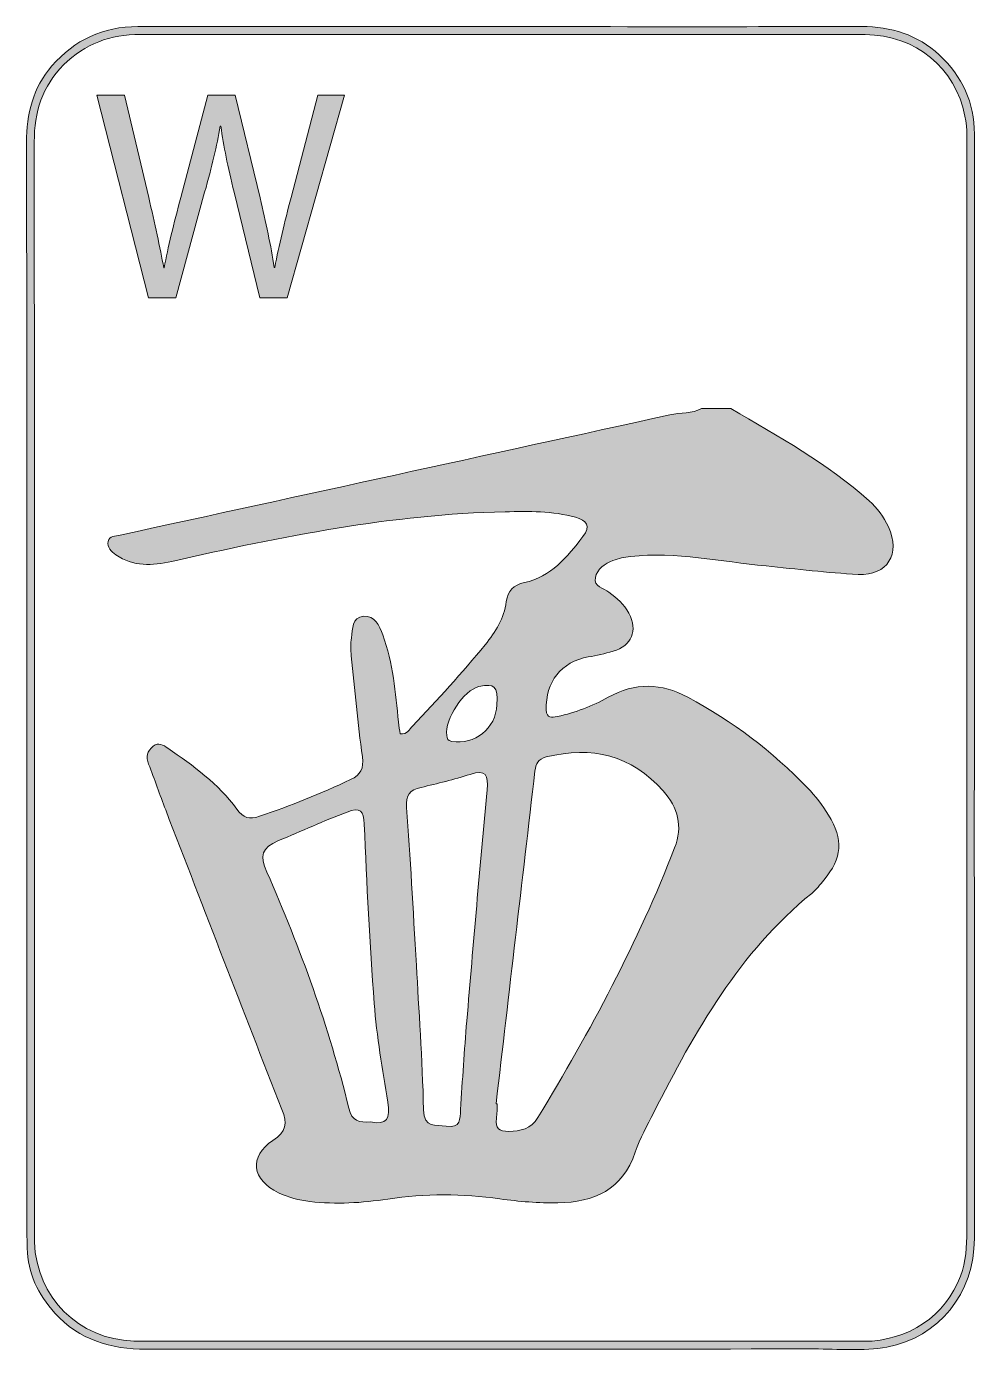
# Model space of a CAD drawing. Extents: x 2693 to 3001, y -2016 to -1585.
import ezdxf

# ---------------------------------------------------------------- set-up
doc = ezdxf.new("R2010")
doc.units = 0
doc.header["$MEASUREMENT"] = 0
doc.layers.add('Layer 1', color=7, linetype='Continuous', lineweight=0)

msp = doc.modelspace()

# ---------------------------------------------------------------- hatches: boundary and pattern name
at = {"layer": 'Layer 1', "true_color": 0x000000, "transparency": 33554687}
h = msp.add_hatch(color=18, dxfattribs=at)
h.dxf.hatch_style = 2
edge = h.paths.add_edge_path()
edge.add_spline(control_points=[(2998.86, -1799.93), (2998.86, -1799.93), (2998.81, -1799.93), (2998.81, -1799.93), (2998.81, -1858.88), (2998.81, -1917.83), (2998.82, -1976.79), (2998.82, -1981.76), (2998.53, -1986.67), (2996.78, -1991.4), (2992.01, -2004.26), (2979.68, -2012.64), (2965.35, -2012.64), (2888.67, -2012.64), (2811.99, -2012.62), (2735.31, -2012.61), (2732.77, -2012.61), (2730.24, -2012.67), (2727.71, -2012.58), (2709.66, -2011.94), (2696.09, -1998.41), (2695.37, -1980.38), (2695.33, -1979.47), (2695.35, -1978.55), (2695.35, -1977.62), (2695.35, -1859.14), (2695.37, -1740.67), (2695.31, -1622.19), (2695.31, -1612.53), (2697.91, -1604.05), (2704.86, -1597.12), (2711.77, -1590.24), (2720.11, -1587.18), (2729.81, -1587.19), (2786.34, -1587.25), (2842.88, -1587.22), (2899.41, -1587.22), (2921.52, -1587.22), (2943.63, -1587.13), (2965.73, -1587.25), (2982.15, -1587.34), (2995.15, -1598.08), (2998.23, -1613.79), (2999.06, -1618), (2998.85, -1622.27), (2998.86, -1626.53), (2998.86, -1684.33), (2998.86, -1742.13), (2998.86, -1799.93)], knot_values=[0, 0, 0, 0, 1, 1, 1, 2, 2, 2, 3, 3, 3, 4, 4, 4, 5, 5, 5, 6, 6, 6, 7, 7, 7, 8, 8, 8, 9, 9, 9, 10, 10, 10, 11, 11, 11, 12, 12, 12, 13, 13, 13, 14, 14, 14, 15, 15, 15, 16, 16, 16, 16], degree=3, periodic=0)
edge = h.paths.add_edge_path()
edge.add_spline(control_points=[(3001.27, -1851.39), (3001.27, -1774.13), (3001.3, -1696.86), (3001.28, -1619.61), (3001.28, -1609.37), (2997.36, -1600.83), (2989.87, -1593.88), (2982.74, -1587.27), (2974.17, -1584.61), (2964.59, -1584.63), (2944.68, -1584.67), (2924.76, -1584.67), (2904.84, -1584.67), (2846.23, -1584.66), (2787.62, -1584.65), (2729.01, -1584.64), (2717.75, -1584.64), (2708.45, -1588.94), (2701.08, -1597.44), (2694.85, -1604.6), (2692.78, -1613.05), (2692.8, -1622.37), (2692.88, -1681.44), (2692.84, -1740.51), (2692.84, -1799.57), (2692.84, -1848.86), (2692.83, -1898.14), (2692.85, -1947.42), (2692.85, -1959.04), (2692.78, -1970.67), (2693.02, -1982.29), (2693.19, -1990.44), (2696.52, -1997.43), (2701.99, -2003.43), (2710, -2012.22), (2720.12, -2015.25), (2731.78, -2015.23), (2804.2, -2015.11), (2876.63, -2015.2), (2949.05, -2015.13), (2956.98, -2015.12), (2964.98, -2015.96), (2972.84, -2014.5), (2989.76, -2011.35), (3001.27, -1997.01), (3001.29, -1979.2), (3001.32, -1936.6), (3001.27, -1893.99), (3001.27, -1851.39)], knot_values=[0, 0, 0, 0, 1, 1, 1, 2, 2, 2, 3, 3, 3, 4, 4, 4, 5, 5, 5, 6, 6, 6, 7, 7, 7, 8, 8, 8, 9, 9, 9, 10, 10, 10, 11, 11, 11, 12, 12, 12, 13, 13, 13, 14, 14, 14, 15, 15, 15, 16, 16, 16, 16], degree=3, periodic=0)
at = {"layer": 'Layer 1', "true_color": 0x831618, "transparency": 33554687}
h = msp.add_hatch(color=246, dxfattribs=at)
h.dxf.hatch_style = 2
edge = h.paths.add_edge_path()
edge.add_spline(control_points=[(2732.45, -1672.93), (2732.45, -1672.93), (2715.71, -1606.93), (2715.71, -1606.93), (2715.71, -1606.93), (2724.71, -1606.93), (2724.71, -1606.93), (2724.71, -1606.93), (2732.55, -1640.33), (2732.55, -1640.33), (2734.51, -1648.55), (2736.27, -1656.78), (2737.44, -1663.14), (2737.44, -1663.14), (2737.64, -1663.14), (2737.64, -1663.14), (2738.72, -1656.58), (2740.77, -1648.75), (2743.03, -1640.23), (2743.03, -1640.23), (2751.84, -1606.93), (2751.84, -1606.93), (2751.84, -1606.93), (2760.75, -1606.93), (2760.75, -1606.93), (2760.75, -1606.93), (2768.78, -1640.42), (2768.78, -1640.42), (2770.64, -1648.26), (2772.4, -1656.09), (2773.38, -1663.04), (2773.38, -1663.04), (2773.58, -1663.04), (2773.58, -1663.04), (2774.95, -1655.8), (2776.81, -1648.45), (2778.87, -1640.23), (2778.87, -1640.23), (2787.58, -1606.93), (2787.58, -1606.93), (2787.58, -1606.93), (2796.3, -1606.93), (2796.3, -1606.93), (2796.3, -1606.93), (2777.59, -1672.93), (2777.59, -1672.93), (2777.59, -1672.93), (2768.68, -1672.93), (2768.68, -1672.93), (2768.68, -1672.93), (2760.36, -1638.56), (2760.36, -1638.56), (2758.3, -1630.14), (2756.93, -1623.68), (2756.05, -1617.02), (2756.05, -1617.02), (2755.85, -1617.02), (2755.85, -1617.02), (2754.68, -1623.58), (2753.21, -1630.04), (2750.76, -1638.56), (2750.76, -1638.56), (2741.36, -1672.93), (2741.36, -1672.93), (2741.36, -1672.93), (2732.45, -1672.93), (2732.45, -1672.93)], knot_values=[0, 0, 0, 0, 1, 1, 1, 2, 2, 2, 3, 3, 3, 4, 4, 4, 5, 5, 5, 6, 6, 6, 7, 7, 7, 8, 8, 8, 9, 9, 9, 10, 10, 10, 11, 11, 11, 12, 12, 12, 13, 13, 13, 14, 14, 14, 15, 15, 15, 16, 16, 16, 17, 17, 17, 18, 18, 18, 19, 19, 19, 20, 20, 20, 21, 21, 21, 22, 22, 22, 22], degree=3, periodic=0)
at = {"layer": 'Layer 1', "true_color": 0x0e1329, "transparency": 33554687}
h = msp.add_hatch(color=168, dxfattribs=at)
h.dxf.hatch_style = 2
edge = h.paths.add_edge_path()
edge.add_spline(control_points=[(2845.9, -1805.44), (2846.16, -1799.28), (2845.28, -1798.39), (2840.05, -1799.52), (2835.07, -1800.6), (2828.89, -1810), (2829.57, -1815.43), (2829.69, -1816.43), (2829.86, -1817.11), (2831.18, -1817.34), (2838.65, -1818.61), (2845.57, -1813.09), (2845.9, -1805.44)], knot_values=[0, 0, 0, 0, 1, 1, 1, 2, 2, 2, 3, 3, 3, 4, 4, 4, 4], degree=3, periodic=0)
edge = h.paths.add_edge_path()
edge.add_spline(control_points=[(2819.69, -1890.32), (2820.43, -1904.24), (2821.62, -1920.75), (2822.02, -1937.26), (2822.17, -1943.47), (2825.98, -1942.06), (2829.42, -1942.61), (2834.17, -1943.38), (2833.85, -1940.23), (2834.05, -1937.21), (2834.67, -1927.59), (2835.26, -1917.96), (2836.08, -1908.36), (2838.2, -1883.26), (2840.36, -1858.16), (2842.69, -1833.08), (2843.12, -1828.4), (2842.42, -1826.33), (2837.15, -1828.07), (2831.93, -1829.79), (2826.55, -1831.07), (2821.19, -1832.32), (2817.58, -1833.17), (2816.16, -1834.75), (2816.48, -1838.84), (2817.74, -1855.12), (2818.56, -1871.44), (2819.69, -1890.32)], knot_values=[0, 0, 0, 0, 1, 1, 1, 2, 2, 2, 3, 3, 3, 4, 4, 4, 5, 5, 5, 6, 6, 6, 7, 7, 7, 8, 8, 8, 9, 9, 9, 9], degree=3, periodic=0)
edge = h.paths.add_edge_path()
edge.add_spline(control_points=[(2804.71, -1941.19), (2810.08, -1942.4), (2811.3, -1940), (2810.42, -1934.77), (2808.63, -1924.1), (2806.76, -1913.39), (2805.94, -1902.62), (2804.44, -1883.19), (2803.57, -1863.72), (2802.7, -1844.25), (2802.51, -1839.9), (2801.44, -1838.69), (2797.15, -1840.33), (2789.6, -1843.2), (2782.26, -1846.54), (2774.82, -1849.64), (2769.2, -1851.99), (2768.69, -1854.56), (2771.02, -1859.87), (2781.94, -1884.79), (2791.23, -1910.32), (2797.7, -1936.78), (2798.74, -1941), (2801.06, -1941.55), (2804.71, -1941.19)], knot_values=[0, 0, 0, 0, 1, 1, 1, 2, 2, 2, 3, 3, 3, 4, 4, 4, 5, 5, 5, 6, 6, 6, 7, 7, 7, 8, 8, 8, 8], degree=3, periodic=0)
edge = h.paths.add_edge_path()
edge.add_spline(control_points=[(2845.61, -1935.36), (2845.75, -1935.37), (2845.89, -1935.39), (2846.02, -1935.4), (2845.93, -1936.98), (2845.95, -1938.57), (2845.71, -1940.12), (2845.23, -1943.3), (2846.71, -1944.35), (2849.69, -1944.29), (2853.6, -1944.22), (2856.96, -1943.55), (2859.25, -1939.78), (2876.28, -1911.63), (2891.81, -1882.73), (2903.73, -1851.99), (2906.44, -1844.99), (2904.88, -1838.94), (2899.97, -1833.47), (2889.58, -1821.88), (2876.85, -1818.68), (2861.95, -1822.42), (2859.22, -1823.11), (2858.54, -1824.67), (2858.27, -1826.94), (2854.05, -1863.08), (2849.83, -1899.22), (2845.61, -1935.36)], knot_values=[0, 0, 0, 0, 1, 1, 1, 2, 2, 2, 3, 3, 3, 4, 4, 4, 5, 5, 5, 6, 6, 6, 7, 7, 7, 8, 8, 8, 9, 9, 9, 9], degree=3, periodic=0)
edge = h.paths.add_edge_path()
edge.add_spline(control_points=[(2921.99, -1708.93), (2937.5, -1718.19), (2953.46, -1726.79), (2967, -1739), (2969.68, -1741.42), (2971.8, -1744.28), (2973.29, -1747.51), (2977.36, -1756.32), (2973.04, -1763.41), (2963.47, -1762.96), (2953.45, -1762.48), (2943.46, -1761.22), (2933.47, -1760.24), (2918.79, -1758.79), (2904.24, -1755.55), (2889.35, -1757.13), (2887.42, -1757.33), (2885.45, -1757.76), (2883.65, -1758.46), (2881.02, -1759.49), (2878.52, -1761.18), (2877.93, -1764.03), (2877.29, -1767.1), (2880.65, -1767.46), (2882.36, -1768.81), (2884.86, -1770.77), (2887.34, -1772.69), (2888.82, -1775.57), (2891.79, -1781.32), (2889.84, -1786.14), (2883.68, -1788.01), (2881.05, -1788.81), (2878.33, -1789.36), (2875.62, -1789.84), (2866.83, -1791.39), (2861.63, -1798), (2861.97, -1807.06), (2862.07, -1809.94), (2863.7, -1809.63), (2865.56, -1809.23), (2871.39, -1807.98), (2876.92, -1805.86), (2882.1, -1802.98), (2890.81, -1798.14), (2899.44, -1798.31), (2908.03, -1802.97), (2922.51, -1810.82), (2935.59, -1820.57), (2946.99, -1832.47), (2949.56, -1835.15), (2951.87, -1838.18), (2953.82, -1841.34), (2958.74, -1849.28), (2958.22, -1855.35), (2952.34, -1862.48), (2951.1, -1864), (2949.84, -1865.57), (2948.33, -1866.81), (2924.78, -1885.99), (2910.35, -1911.72), (2896.94, -1938.19), (2894.8, -1942.41), (2892.4, -1946.58), (2890.91, -1951.03), (2886.81, -1963.3), (2877.46, -1967.4), (2865.72, -1967.56), (2859.45, -1967.65), (2853.1, -1967.14), (2846.88, -1966.27), (2834.68, -1964.55), (2822.55, -1964.51), (2810.37, -1966.33), (2801.97, -1967.59), (2793.52, -1968.14), (2785.03, -1967.13), (2781.47, -1966.7), (2778.05, -1965.8), (2774.82, -1964.28), (2766.14, -1960.2), (2765.07, -1952.51), (2772.96, -1947.23), (2777.36, -1944.3), (2777.74, -1941.8), (2775.93, -1937.19), (2763.17, -1904.75), (2750.65, -1872.2), (2738.09, -1839.67), (2736.17, -1834.71), (2734.47, -1829.67), (2732.53, -1824.72), (2731.6, -1822.35), (2732.05, -1820.54), (2733.96, -1818.95), (2735.79, -1817.43), (2737.3, -1818.56), (2738.75, -1819.55), (2747.08, -1825.23), (2755.24, -1831.16), (2761.26, -1839.38), (2763.39, -1842.29), (2765.3, -1842.87), (2768.66, -1841.73), (2778.76, -1838.31), (2788.59, -1834.29), (2798.24, -1829.79), (2801.68, -1828.19), (2802.6, -1826.14), (2802.1, -1822.4), (2800.64, -1811.47), (2799.6, -1800.48), (2798.47, -1789.5), (2798.27, -1787.56), (2798.23, -1785.54), (2798.53, -1783.62), (2798.97, -1780.82), (2798.69, -1776.91), (2802.46, -1776.59), (2806.08, -1776.29), (2807.63, -1779.61), (2808.75, -1782.67), (2812.09, -1791.84), (2812.91, -1801.48), (2813.87, -1811.09), (2814, -1812.38), (2814.24, -1813.67), (2814.42, -1814.92), (2816.71, -1815.08), (2817.41, -1813.41), (2818.43, -1812.34), (2826.64, -1803.83), (2834.54, -1795.05), (2842.03, -1785.89), (2845.47, -1781.68), (2848.25, -1777.32), (2848.94, -1771.82), (2849.38, -1768.35), (2851.24, -1766.41), (2854.83, -1765.64), (2863.54, -1763.77), (2868.77, -1757.26), (2873.89, -1750.68), (2876.6, -1747.2), (2875.01, -1745.38), (2871.45, -1744.39), (2863.95, -1742.28), (2856.26, -1742.44), (2848.57, -1742.6), (2811.7, -1743.36), (2775.81, -1750.67), (2740.04, -1758.76), (2733.72, -1760.19), (2727.53, -1760.52), (2721.85, -1756.62), (2720.32, -1755.58), (2718.99, -1754.05), (2719.34, -1752.22), (2719.68, -1750.44), (2721.75, -1750.54), (2723.24, -1750.21), (2782.9, -1737.16), (2842.56, -1724.15), (2902.2, -1711.02), (2905.63, -1710.26), (2909.32, -1710.77), (2912.52, -1708.93), (2915.68, -1708.93), (2918.83, -1708.93), (2921.99, -1708.93)], knot_values=[0, 0, 0, 0, 1, 1, 1, 2, 2, 2, 3, 3, 3, 4, 4, 4, 5, 5, 5, 6, 6, 6, 7, 7, 7, 8, 8, 8, 9, 9, 9, 10, 10, 10, 11, 11, 11, 12, 12, 12, 13, 13, 13, 14, 14, 14, 15, 15, 15, 16, 16, 16, 17, 17, 17, 18, 18, 18, 19, 19, 19, 20, 20, 20, 21, 21, 21, 22, 22, 22, 23, 23, 23, 24, 24, 24, 25, 25, 25, 26, 26, 26, 27, 27, 27, 28, 28, 28, 29, 29, 29, 30, 30, 30, 31, 31, 31, 32, 32, 32, 33, 33, 33, 34, 34, 34, 35, 35, 35, 36, 36, 36, 37, 37, 37, 38, 38, 38, 39, 39, 39, 40, 40, 40, 41, 41, 41, 42, 42, 42, 43, 43, 43, 44, 44, 44, 45, 45, 45, 46, 46, 46, 47, 47, 47, 48, 48, 48, 49, 49, 49, 50, 50, 50, 51, 51, 51, 52, 52, 52, 53, 53, 53, 54, 54, 54, 55, 55, 55, 56, 56, 56, 56], degree=3, periodic=0)

# ---------------------------------------------------------------- linework, layer by layer
at = {"layer": 'Layer 1'}
for points, knots in [([(3001.27, -1851.39), (3001.27, -1774.13), (3001.3, -1696.86), (3001.28, -1619.61), (3001.28, -1609.37), (2997.36, -1600.83), (2989.87, -1593.88), (2982.74, -1587.27), (2974.17, -1584.61), (2964.59, -1584.63), (2944.68, -1584.67), (2924.76, -1584.67), (2904.84, -1584.67), (2846.23, -1584.66), (2787.62, -1584.65), (2729.01, -1584.64), (2717.75, -1584.64), (2708.45, -1588.94), (2701.08, -1597.44), (2694.85, -1604.6), (2692.78, -1613.05), (2692.8, -1622.37), (2692.88, -1681.44), (2692.84, -1740.51), (2692.84, -1799.57), (2692.84, -1848.86), (2692.83, -1898.14), (2692.85, -1947.42), (2692.85, -1959.04), (2692.78, -1970.67), (2693.02, -1982.29), (2693.19, -1990.44), (2696.52, -1997.43), (2701.99, -2003.43), (2710, -2012.22), (2720.12, -2015.25), (2731.78, -2015.23), (2804.2, -2015.11), (2876.63, -2015.2), (2949.05, -2015.13), (2956.98, -2015.12), (2964.98, -2015.96), (2972.84, -2014.5), (2989.76, -2011.35), (3001.27, -1997.01), (3001.29, -1979.2), (3001.32, -1936.6), (3001.27, -1893.99), (3001.27, -1851.39)], [0, 0, 0, 0, 1, 1, 1, 2, 2, 2, 3, 3, 3, 4, 4, 4, 5, 5, 5, 6, 6, 6, 7, 7, 7, 8, 8, 8, 9, 9, 9, 10, 10, 10, 11, 11, 11, 12, 12, 12, 13, 13, 13, 14, 14, 14, 15, 15, 15, 16, 16, 16, 16]), ([(2998.86, -1799.93), (2998.86, -1799.93), (2998.81, -1799.93), (2998.81, -1799.93), (2998.81, -1858.88), (2998.81, -1917.83), (2998.82, -1976.79), (2998.82, -1981.76), (2998.53, -1986.67), (2996.78, -1991.4), (2992.01, -2004.26), (2979.68, -2012.64), (2965.35, -2012.64), (2888.67, -2012.64), (2811.99, -2012.62), (2735.31, -2012.61), (2732.77, -2012.61), (2730.24, -2012.67), (2727.71, -2012.58), (2709.66, -2011.94), (2696.09, -1998.41), (2695.37, -1980.38), (2695.33, -1979.47), (2695.35, -1978.55), (2695.35, -1977.62), (2695.35, -1859.14), (2695.37, -1740.67), (2695.31, -1622.19), (2695.31, -1612.53), (2697.91, -1604.05), (2704.86, -1597.12), (2711.77, -1590.24), (2720.11, -1587.18), (2729.81, -1587.19), (2786.34, -1587.25), (2842.88, -1587.22), (2899.41, -1587.22), (2921.52, -1587.22), (2943.63, -1587.13), (2965.73, -1587.25), (2982.15, -1587.34), (2995.15, -1598.08), (2998.23, -1613.79), (2999.06, -1618), (2998.85, -1622.27), (2998.86, -1626.53), (2998.86, -1684.33), (2998.86, -1742.13), (2998.86, -1799.93)], [0, 0, 0, 0, 1, 1, 1, 2, 2, 2, 3, 3, 3, 4, 4, 4, 5, 5, 5, 6, 6, 6, 7, 7, 7, 8, 8, 8, 9, 9, 9, 10, 10, 10, 11, 11, 11, 12, 12, 12, 13, 13, 13, 14, 14, 14, 15, 15, 15, 16, 16, 16, 16]), ([(2998.86, -1799.93), (2998.86, -1799.93), (2998.81, -1799.93), (2998.81, -1799.93), (2998.81, -1858.88), (2998.81, -1917.83), (2998.82, -1976.79), (2998.82, -1981.76), (2998.53, -1986.67), (2996.78, -1991.4), (2992.01, -2004.26), (2979.68, -2012.64), (2965.35, -2012.64), (2888.67, -2012.64), (2811.99, -2012.62), (2735.31, -2012.61), (2732.77, -2012.61), (2730.24, -2012.67), (2727.71, -2012.58), (2709.66, -2011.94), (2696.09, -1998.41), (2695.37, -1980.38), (2695.33, -1979.47), (2695.35, -1978.55), (2695.35, -1977.62), (2695.35, -1859.14), (2695.37, -1740.67), (2695.31, -1622.19), (2695.31, -1612.53), (2697.91, -1604.05), (2704.86, -1597.12), (2711.77, -1590.24), (2720.11, -1587.18), (2729.81, -1587.19), (2786.34, -1587.25), (2842.88, -1587.22), (2899.41, -1587.22), (2921.52, -1587.22), (2943.63, -1587.13), (2965.73, -1587.25), (2982.15, -1587.34), (2995.15, -1598.08), (2998.23, -1613.79), (2999.06, -1618), (2998.85, -1622.27), (2998.86, -1626.53), (2998.86, -1684.33), (2998.86, -1742.13), (2998.86, -1799.93)], [0, 0, 0, 0, 1, 1, 1, 2, 2, 2, 3, 3, 3, 4, 4, 4, 5, 5, 5, 6, 6, 6, 7, 7, 7, 8, 8, 8, 9, 9, 9, 10, 10, 10, 11, 11, 11, 12, 12, 12, 13, 13, 13, 14, 14, 14, 15, 15, 15, 16, 16, 16, 16]), ([(2732.45, -1672.93), (2732.45, -1672.93), (2715.71, -1606.93), (2715.71, -1606.93), (2715.71, -1606.93), (2724.71, -1606.93), (2724.71, -1606.93), (2724.71, -1606.93), (2732.55, -1640.33), (2732.55, -1640.33), (2734.51, -1648.55), (2736.27, -1656.78), (2737.44, -1663.14), (2737.44, -1663.14), (2737.64, -1663.14), (2737.64, -1663.14), (2738.72, -1656.58), (2740.77, -1648.75), (2743.03, -1640.23), (2743.03, -1640.23), (2751.84, -1606.93), (2751.84, -1606.93), (2751.84, -1606.93), (2760.75, -1606.93), (2760.75, -1606.93), (2760.75, -1606.93), (2768.78, -1640.42), (2768.78, -1640.42), (2770.64, -1648.26), (2772.4, -1656.09), (2773.38, -1663.04), (2773.38, -1663.04), (2773.58, -1663.04), (2773.58, -1663.04), (2774.95, -1655.8), (2776.81, -1648.45), (2778.87, -1640.23), (2778.87, -1640.23), (2787.58, -1606.93), (2787.58, -1606.93), (2787.58, -1606.93), (2796.3, -1606.93), (2796.3, -1606.93), (2796.3, -1606.93), (2777.59, -1672.93), (2777.59, -1672.93), (2777.59, -1672.93), (2768.68, -1672.93), (2768.68, -1672.93), (2768.68, -1672.93), (2760.36, -1638.56), (2760.36, -1638.56), (2758.3, -1630.14), (2756.93, -1623.68), (2756.05, -1617.02), (2756.05, -1617.02), (2755.85, -1617.02), (2755.85, -1617.02), (2754.68, -1623.58), (2753.21, -1630.04), (2750.76, -1638.56), (2750.76, -1638.56), (2741.36, -1672.93), (2741.36, -1672.93), (2741.36, -1672.93), (2732.45, -1672.93), (2732.45, -1672.93)], [0, 0, 0, 0, 1, 1, 1, 2, 2, 2, 3, 3, 3, 4, 4, 4, 5, 5, 5, 6, 6, 6, 7, 7, 7, 8, 8, 8, 9, 9, 9, 10, 10, 10, 11, 11, 11, 12, 12, 12, 13, 13, 13, 14, 14, 14, 15, 15, 15, 16, 16, 16, 17, 17, 17, 18, 18, 18, 19, 19, 19, 20, 20, 20, 21, 21, 21, 22, 22, 22, 22]), ([(2921.99, -1708.93), (2937.5, -1718.19), (2953.46, -1726.79), (2967, -1739), (2969.68, -1741.42), (2971.8, -1744.28), (2973.29, -1747.51), (2977.36, -1756.32), (2973.04, -1763.41), (2963.47, -1762.96), (2953.45, -1762.48), (2943.46, -1761.22), (2933.47, -1760.24), (2918.79, -1758.79), (2904.24, -1755.55), (2889.35, -1757.13), (2887.42, -1757.33), (2885.45, -1757.76), (2883.65, -1758.46), (2881.02, -1759.49), (2878.52, -1761.18), (2877.93, -1764.03), (2877.29, -1767.1), (2880.65, -1767.46), (2882.36, -1768.81), (2884.86, -1770.77), (2887.34, -1772.69), (2888.82, -1775.57), (2891.79, -1781.32), (2889.84, -1786.14), (2883.68, -1788.01), (2881.05, -1788.81), (2878.33, -1789.36), (2875.62, -1789.84), (2866.83, -1791.39), (2861.63, -1798), (2861.97, -1807.06), (2862.07, -1809.94), (2863.7, -1809.63), (2865.56, -1809.23), (2871.39, -1807.98), (2876.92, -1805.86), (2882.1, -1802.98), (2890.81, -1798.14), (2899.44, -1798.31), (2908.03, -1802.97), (2922.51, -1810.82), (2935.59, -1820.57), (2946.99, -1832.47), (2949.56, -1835.15), (2951.87, -1838.18), (2953.82, -1841.34), (2958.74, -1849.28), (2958.22, -1855.35), (2952.34, -1862.48), (2951.1, -1864), (2949.84, -1865.57), (2948.33, -1866.81), (2924.78, -1885.99), (2910.35, -1911.72), (2896.94, -1938.19), (2894.8, -1942.41), (2892.4, -1946.58), (2890.91, -1951.03), (2886.81, -1963.3), (2877.46, -1967.4), (2865.72, -1967.56), (2859.45, -1967.65), (2853.1, -1967.14), (2846.88, -1966.27), (2834.68, -1964.55), (2822.55, -1964.51), (2810.37, -1966.33), (2801.97, -1967.59), (2793.52, -1968.14), (2785.03, -1967.13), (2781.47, -1966.7), (2778.05, -1965.8), (2774.82, -1964.28), (2766.14, -1960.2), (2765.07, -1952.51), (2772.96, -1947.23), (2777.36, -1944.3), (2777.74, -1941.8), (2775.93, -1937.19), (2763.17, -1904.75), (2750.65, -1872.2), (2738.09, -1839.67), (2736.17, -1834.71), (2734.47, -1829.67), (2732.53, -1824.72), (2731.6, -1822.35), (2732.05, -1820.54), (2733.96, -1818.95), (2735.79, -1817.43), (2737.3, -1818.56), (2738.75, -1819.55), (2747.08, -1825.23), (2755.24, -1831.16), (2761.26, -1839.38), (2763.39, -1842.29), (2765.3, -1842.87), (2768.66, -1841.73), (2778.76, -1838.31), (2788.59, -1834.29), (2798.24, -1829.79), (2801.68, -1828.19), (2802.6, -1826.14), (2802.1, -1822.4), (2800.64, -1811.47), (2799.6, -1800.48), (2798.47, -1789.5), (2798.27, -1787.56), (2798.23, -1785.54), (2798.53, -1783.62), (2798.97, -1780.82), (2798.69, -1776.91), (2802.46, -1776.59), (2806.08, -1776.29), (2807.63, -1779.61), (2808.75, -1782.67), (2812.09, -1791.84), (2812.91, -1801.48), (2813.87, -1811.09), (2814, -1812.38), (2814.24, -1813.67), (2814.42, -1814.92), (2816.71, -1815.08), (2817.41, -1813.41), (2818.43, -1812.34), (2826.64, -1803.83), (2834.54, -1795.05), (2842.03, -1785.89), (2845.47, -1781.68), (2848.25, -1777.32), (2848.94, -1771.82), (2849.38, -1768.35), (2851.24, -1766.41), (2854.83, -1765.64), (2863.54, -1763.77), (2868.77, -1757.26), (2873.89, -1750.68), (2876.6, -1747.2), (2875.01, -1745.38), (2871.45, -1744.39), (2863.95, -1742.28), (2856.26, -1742.44), (2848.57, -1742.6), (2811.7, -1743.36), (2775.81, -1750.67), (2740.04, -1758.76), (2733.72, -1760.19), (2727.53, -1760.52), (2721.85, -1756.62), (2720.32, -1755.58), (2718.99, -1754.05), (2719.34, -1752.22), (2719.68, -1750.44), (2721.75, -1750.54), (2723.24, -1750.21), (2782.9, -1737.16), (2842.56, -1724.15), (2902.2, -1711.02), (2905.63, -1710.26), (2909.32, -1710.77), (2912.52, -1708.93), (2915.68, -1708.93), (2918.83, -1708.93), (2921.99, -1708.93)], [0, 0, 0, 0, 1, 1, 1, 2, 2, 2, 3, 3, 3, 4, 4, 4, 5, 5, 5, 6, 6, 6, 7, 7, 7, 8, 8, 8, 9, 9, 9, 10, 10, 10, 11, 11, 11, 12, 12, 12, 13, 13, 13, 14, 14, 14, 15, 15, 15, 16, 16, 16, 17, 17, 17, 18, 18, 18, 19, 19, 19, 20, 20, 20, 21, 21, 21, 22, 22, 22, 23, 23, 23, 24, 24, 24, 25, 25, 25, 26, 26, 26, 27, 27, 27, 28, 28, 28, 29, 29, 29, 30, 30, 30, 31, 31, 31, 32, 32, 32, 33, 33, 33, 34, 34, 34, 35, 35, 35, 36, 36, 36, 37, 37, 37, 38, 38, 38, 39, 39, 39, 40, 40, 40, 41, 41, 41, 42, 42, 42, 43, 43, 43, 44, 44, 44, 45, 45, 45, 46, 46, 46, 47, 47, 47, 48, 48, 48, 49, 49, 49, 50, 50, 50, 51, 51, 51, 52, 52, 52, 53, 53, 53, 54, 54, 54, 55, 55, 55, 56, 56, 56, 56]), ([(2845.9, -1805.44), (2846.16, -1799.28), (2845.28, -1798.39), (2840.05, -1799.52), (2835.07, -1800.6), (2828.89, -1810), (2829.57, -1815.43), (2829.69, -1816.43), (2829.86, -1817.11), (2831.18, -1817.34), (2838.65, -1818.61), (2845.57, -1813.09), (2845.9, -1805.44)], [0, 0, 0, 0, 1, 1, 1, 2, 2, 2, 3, 3, 3, 4, 4, 4, 4]), ([(2845.61, -1935.36), (2845.75, -1935.37), (2845.89, -1935.39), (2846.02, -1935.4), (2845.93, -1936.98), (2845.95, -1938.57), (2845.71, -1940.12), (2845.23, -1943.3), (2846.71, -1944.35), (2849.69, -1944.29), (2853.6, -1944.22), (2856.96, -1943.55), (2859.25, -1939.78), (2876.28, -1911.63), (2891.81, -1882.73), (2903.73, -1851.99), (2906.44, -1844.99), (2904.88, -1838.94), (2899.97, -1833.47), (2889.58, -1821.88), (2876.85, -1818.68), (2861.95, -1822.42), (2859.22, -1823.11), (2858.54, -1824.67), (2858.27, -1826.94), (2854.05, -1863.08), (2849.83, -1899.22), (2845.61, -1935.36)], [0, 0, 0, 0, 1, 1, 1, 2, 2, 2, 3, 3, 3, 4, 4, 4, 5, 5, 5, 6, 6, 6, 7, 7, 7, 8, 8, 8, 9, 9, 9, 9]), ([(2819.69, -1890.32), (2820.43, -1904.24), (2821.62, -1920.75), (2822.02, -1937.26), (2822.17, -1943.47), (2825.98, -1942.06), (2829.42, -1942.61), (2834.17, -1943.38), (2833.85, -1940.23), (2834.05, -1937.21), (2834.67, -1927.59), (2835.26, -1917.96), (2836.08, -1908.36), (2838.2, -1883.26), (2840.36, -1858.16), (2842.69, -1833.08), (2843.12, -1828.4), (2842.42, -1826.33), (2837.15, -1828.07), (2831.93, -1829.79), (2826.55, -1831.07), (2821.19, -1832.32), (2817.58, -1833.17), (2816.16, -1834.75), (2816.48, -1838.84), (2817.74, -1855.12), (2818.56, -1871.44), (2819.69, -1890.32)], [0, 0, 0, 0, 1, 1, 1, 2, 2, 2, 3, 3, 3, 4, 4, 4, 5, 5, 5, 6, 6, 6, 7, 7, 7, 8, 8, 8, 9, 9, 9, 9]), ([(2804.71, -1941.19), (2810.08, -1942.4), (2811.3, -1940), (2810.42, -1934.77), (2808.63, -1924.1), (2806.76, -1913.39), (2805.94, -1902.62), (2804.44, -1883.19), (2803.57, -1863.72), (2802.7, -1844.25), (2802.51, -1839.9), (2801.44, -1838.69), (2797.15, -1840.33), (2789.6, -1843.2), (2782.26, -1846.54), (2774.82, -1849.64), (2769.2, -1851.99), (2768.69, -1854.56), (2771.02, -1859.87), (2781.94, -1884.79), (2791.23, -1910.32), (2797.7, -1936.78), (2798.74, -1941), (2801.06, -1941.55), (2804.71, -1941.19)], [0, 0, 0, 0, 1, 1, 1, 2, 2, 2, 3, 3, 3, 4, 4, 4, 5, 5, 5, 6, 6, 6, 7, 7, 7, 8, 8, 8, 8])]:
    msp.add_open_spline(points, degree=3, knots=knots, dxfattribs=at)

doc.saveas('drawing.dxf')
